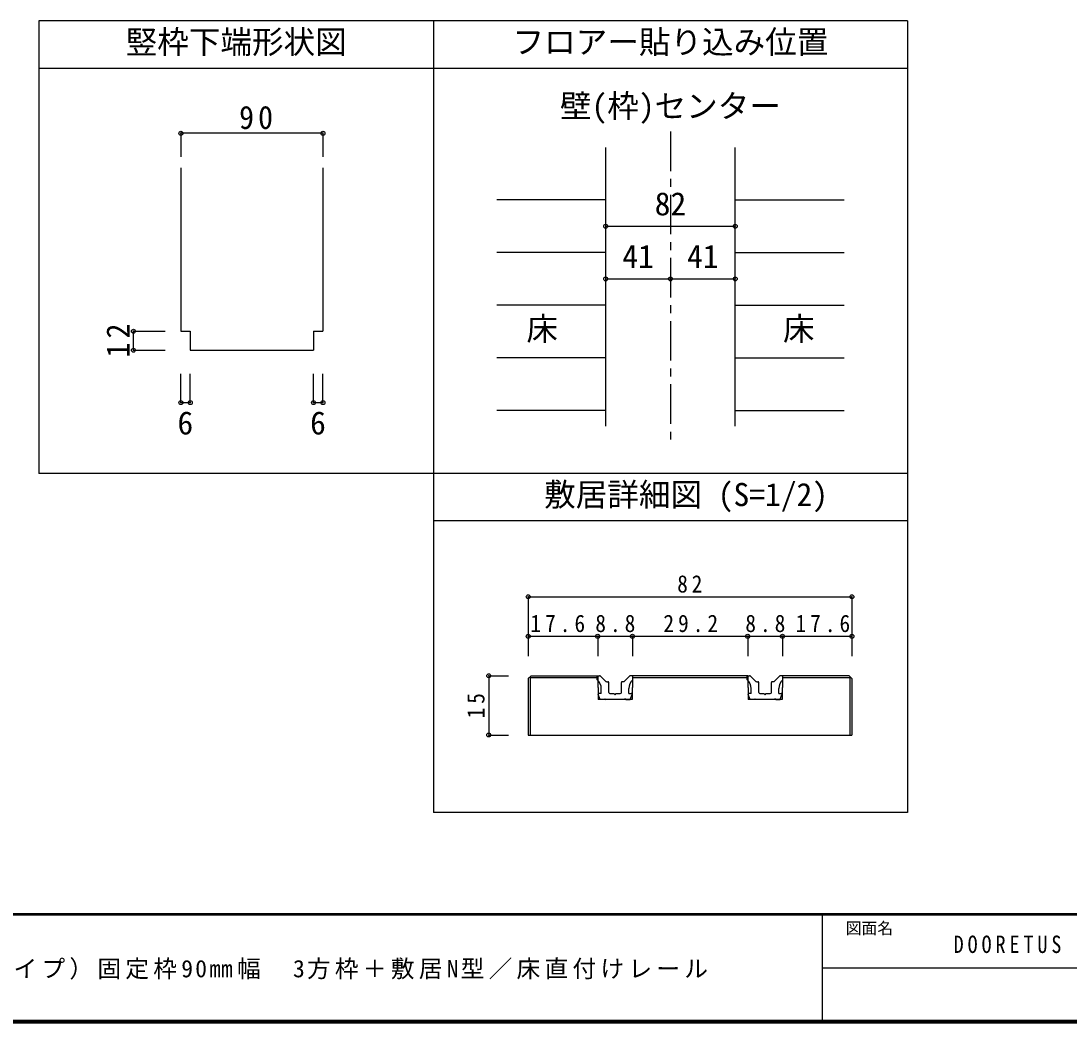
# Model space of a CAD drawing. Units: millimetres, scale not verified, with parts at other scales. Extents: x -973 to 977, y -718 to 696.
# Drawn here: x -506 to 158, y -701 to -66 of the extents above; entities that cross this region are included whole.
import ezdxf
from ezdxf.enums import TextEntityAlignment as Align

# ---------------------------------------------------------------- set-up
doc = ezdxf.new("R2010")
doc.units = ezdxf.units.MM
doc.header["$LTSCALE"] = 5
doc.header["$PDMODE"] = 32
doc.header["$PDSIZE"] = 2.5
doc.linetypes.add('CHAIN1', pattern=[8, 5, -1, 1, -1])
for name, color, linetype in [('0-0_補助線', 4, 'Continuous'), ('0-1_通り芯', 4, 'CHAIN1'), ('0-3_仕上げ', 2, 'Continuous'), ('0-4_枠', 3, 'Continuous'), ('0-A_文字', 7, 'Continuous'), ('0-B_寸法', 7, 'Continuous'), ('1-4_枠', 3, 'Continuous'), ('1-7_金物', 7, 'Continuous'), ('1-B_寸法', 7, 'Continuous'), ('F-0_補助線', 7, 'Continuous'), ('F-1_枠', 6, 'Continuous'), ('F-A_文字', 7, 'Continuous')]:
    doc.layers.add(name, color=color, linetype=linetype)
doc.styles.add('ＭＳ ゴシック', font='')
doc.styles.get('ＭＳ ゴシック').set_extended_font_data('MS Gothic')

msp = doc.modelspace()

# ---------------------------------------------------------------- linework, layer by layer
at = {"layer": '0-0_補助線'}
for p, q in [((-314.392, -137.603), (-404.392, -137.603)), ((-404.392, -137.603), (-404.392, -152.48)), ((-314.392, -137.603), (-314.392, -152.48)), ((-434.392, -274.921), (-434.392, -262.921)), ((-434.392, -262.921), (-414.392, -262.921)), ((-434.392, -274.921), (-414.392, -274.921)), ((-404.392, -308.121), (-404.392, -289.921)), ((-398.392, -308.121), (-398.392, -289.921)), ((-320.392, -308.121), (-320.392, -289.921)), ((-314.392, -308.121), (-314.392, -289.921)), ((-404.392, -308.121), (-398.392, -308.121)), ((-320.392, -308.121), (-314.392, -308.121))]:
    msp.add_line(p, q, dxfattribs=at)
at = {"layer": '0-0_補助線', "color": 3}
for p, q in [((-314.392, -159.496), (-314.392, -262.921)), ((-320.392, -262.921), (-314.392, -262.921)), ((-320.392, -262.921), (-320.392, -274.921)), ((-398.392, -274.921), (-320.392, -274.921))]:
    msp.add_line(p, q, dxfattribs=at)
msp.add_lwpolyline([(-404.392, -159.496), (-404.392, -262.921), (-398.392, -262.921), (-398.392, -274.921)], dxfattribs=at)
at = {"layer": '0-0_補助線', "color": 7}
for p in [(-404.392, -137.603), (-314.392, -137.603), (-434.392, -262.921), (-434.392, -274.921), (-404.392, -308.121), (-398.392, -308.121), (-320.392, -308.121), (-314.392, -308.121)]:
    msp.add_point(p, dxfattribs=at)
at = {"layer": '0-1_通り芯'}
msp.add_line((-94.333, -136.5), (-94.333, -333.007), dxfattribs=at)
at = {"layer": '0-3_仕上げ', "color": 4}
for p, q in [((-135.333, -179.801), (-204.333, -179.801)), ((-53.333, -179.801), (15.667, -179.801)), ((-135.333, -213.103), (-204.333, -213.103)), ((-53.333, -213.103), (15.667, -213.103)), ((-135.333, -246.404), (-204.333, -246.404)), ((-53.333, -246.404), (15.667, -246.404)), ((-135.333, -279.706), (-204.333, -279.706)), ((-53.333, -279.706), (15.667, -279.706)), ((-135.333, -313.007), (-204.333, -313.007)), ((-53.333, -313.007), (15.667, -313.007))]:
    msp.add_line(p, q, dxfattribs=at)
at = {"layer": '0-4_枠'}
for p, q in [((-135.333, -323.007), (-135.333, -146.5)), ((-53.333, -323.007), (-53.333, -146.5))]:
    msp.add_line(p, q, dxfattribs=at)
at = {"layer": '0-A_文字', "color": 3}
for p, q in [((55.667, -66.5), (-494.333, -66.5)), ((-494.333, -66.5), (-494.333, -353.007)), ((-244.333, -66.5), (-244.333, -567.5)), ((55.667, -96.5), (-494.333, -96.5)), ((55.667, -353.007), (-494.333, -353.007)), ((55.667, -383.007), (-244.333, -383.007))]:
    msp.add_line(p, q, dxfattribs=at)
msp.add_lwpolyline([(55.667, -66.5), (55.667, -567.5), (-244.333, -567.5)], dxfattribs=at)
at = {"layer": '0-B_寸法', "color": 4}
for p, q in [((-135.333, -196.452), (-53.333, -196.452)), ((-135.333, -229.753), (-53.333, -229.753))]:
    msp.add_line(p, q, dxfattribs=at)
at = {"layer": '0-B_寸法'}
for p in [(-135.333, -196.452), (-53.333, -196.452), (-135.333, -229.753), (-94.333, -229.753), (-53.333, -229.753)]:
    msp.add_point(p, dxfattribs=at)
at = {"layer": '1-4_枠'}
for p, q in [((-182.654, -481.007), (-184.422, -482.775)), ((-184.393, -482.775), (-184.393, -518.507)), ((-140.408, -482.257), (-183.172, -482.257)), ((-183.172, -482.257), (-183.172, -518.507)), ((-182.654, -481.007), (-140.408, -481.007)), ((-45.422, -481.007), (-118.408, -481.007)), ((-118.408, -481.007), (-118.408, -488.507)), ((-45.422, -482.257), (-118.408, -482.257)), ((-23.422, -481.007), (-23.422, -488.507)), ((18.81, -481.007), (-23.422, -481.007)), ((19.328, -482.257), (-23.422, -482.257)), ((18.81, -481.007), (20.578, -482.775)), ((19.328, -482.257), (19.328, -518.507)), ((20.578, -482.775), (20.578, -518.507)), ((-118.658, -488.507), (-118.658, -496.007)), ((-118.658, -488.507), (-118.408, -488.507)), ((-23.672, -488.507), (-23.672, -496.007)), ((-23.672, -488.507), (-23.422, -488.507)), ((-118.658, -496.007), (-140.158, -496.007)), ((-23.672, -496.007), (-45.172, -496.007)), ((-184.422, -518.507), (20.578, -518.507))]:
    msp.add_line(p, q, dxfattribs=at)
for points in [[(-140.408, -481.007), (-140.408, -488.507), (-140.158, -488.507), (-140.158, -496.007)], [(-45.422, -481.007), (-45.422, -488.507), (-45.172, -488.507), (-45.172, -496.007)]]:
    msp.add_lwpolyline(points, dxfattribs=at)
at = {"layer": '1-7_金物'}
for p, q in [((-135.252, -484.537), (-138.416, -481.373)), ((-123.563, -484.537), (-120.399, -481.373)), ((-118.158, -481.007), (-119.515, -481.007)), ((-118.158, -483.507), (-118.158, -481.007)), ((-40.267, -484.537), (-43.431, -481.373)), ((-28.577, -484.537), (-25.413, -481.373)), ((-23.172, -481.007), (-24.529, -481.007)), ((-23.172, -483.507), (-23.172, -481.007)), ((-138.158, -492.257), (-138.158, -489.097)), ((-134.722, -484.757), (-133.908, -484.757)), ((-133.408, -491.507), (-133.408, -485.257)), ((-125.408, -491.507), (-125.408, -485.257)), ((-124.093, -484.757), (-124.908, -484.757)), ((-120.658, -492.257), (-120.658, -489.097)), ((-43.172, -492.257), (-43.172, -489.097)), ((-39.736, -484.757), (-38.922, -484.757)), ((-38.422, -491.507), (-38.422, -485.257)), ((-30.422, -491.507), (-30.422, -485.257)), ((-29.108, -484.757), (-29.922, -484.757)), ((-25.672, -492.257), (-25.672, -489.097)), ((-138.158, -492.257), (-139.658, -492.257)), ((-123.658, -496.007), (-135.158, -496.007)), ((-132.658, -492.257), (-130.158, -492.257)), ((-130.158, -492.257), (-129.408, -493.007)), ((-129.408, -493.007), (-128.658, -492.257)), ((-128.658, -492.257), (-126.158, -492.257)), ((-123.158, -495.507), (-123.658, -496.007)), ((-122.658, -496.007), (-123.158, -495.507)), ((-122.658, -496.007), (-119.908, -496.007)), ((-120.658, -492.257), (-119.158, -492.257)), ((-119.908, -496.007), (-118.693, -492.941)), ((-43.172, -492.257), (-44.672, -492.257)), ((-28.672, -496.007), (-40.172, -496.007)), ((-37.672, -492.257), (-35.172, -492.257)), ((-35.172, -492.257), (-34.422, -493.007)), ((-34.422, -493.007), (-33.672, -492.257)), ((-33.672, -492.257), (-31.172, -492.257)), ((-28.172, -495.507), (-28.672, -496.007)), ((-27.672, -496.007), (-28.172, -495.507)), ((-27.672, -496.007), (-24.922, -496.007)), ((-25.672, -492.257), (-24.172, -492.257)), ((-24.922, -496.007), (-23.707, -492.941))]:
    msp.add_line(p, q, dxfattribs=at)
for points in [[(-140.658, -483.507), (-140.658, -481.007), (-139.3, -481.007)], [(-45.672, -483.507), (-45.672, -481.007), (-44.315, -481.007)], [(-136.158, -496.007), (-138.908, -496.007), (-140.122, -492.941)], [(-136.158, -496.007), (-135.658, -495.507), (-135.158, -496.007)], [(-41.172, -496.007), (-43.922, -496.007), (-45.137, -492.941)], [(-41.172, -496.007), (-40.672, -495.507), (-40.172, -496.007)]]:
    msp.add_lwpolyline(points, dxfattribs=at)
for centre, radius, start, end in [((-145.658, -489.097), 7.5, 0, 48.19), ((-139.3, -482.257), 1.25, 45, 90), ((-113.158, -489.097), 7.5, 131.81, 180), ((-119.515, -482.257), 1.25, 90, 135), ((-50.672, -489.097), 7.5, 0, 48.19), ((-44.315, -482.257), 1.25, 45, 90), ((-18.172, -489.097), 7.5, 131.81, 180), ((-24.529, -482.257), 1.25, 90, 135), ((-134.722, -484.007), 0.75, 225, 270), ((-133.908, -485.257), 0.5, 0, 90), ((-124.908, -485.257), 0.5, 90, 180), ((-124.093, -484.007), 0.75, 270, 315), ((-39.736, -484.007), 0.75, 225, 270), ((-38.922, -485.257), 0.5, 0, 90), ((-29.922, -485.257), 0.5, 90, 180), ((-29.108, -484.007), 0.75, 270, 315), ((-139.658, -492.757), 0.5, 90, 201.616), ((-132.658, -491.507), 0.75, 180, 270), ((-126.158, -491.507), 0.75, 270, 0), ((-119.158, -492.757), 0.5, 338.384, 90), ((-44.672, -492.757), 0.5, 90, 201.616), ((-37.672, -491.507), 0.75, 180, 270), ((-31.172, -491.507), 0.75, 270, 0), ((-24.172, -492.757), 0.5, 338.384, 90)]:
    msp.add_arc(centre, radius, start, end, dxfattribs=at)
at = {"layer": '1-B_寸法', "color": 4}
for p, q in [((-184.422, -431.007), (20.578, -431.007)), ((-184.422, -431.007), (-184.422, -456.007)), ((20.578, -431.007), (20.578, -456.007)), ((-184.422, -456.007), (-140.422, -456.007)), ((-184.422, -456.007), (-184.422, -468.507)), ((-140.422, -456.007), (-140.422, -468.507)), ((-23.422, -456.007), (20.578, -456.007)), ((20.578, -456.007), (20.578, -468.507)), ((-209.422, -481.007), (-196.922, -481.007)), ((-209.422, -481.007), (-209.422, -518.507)), ((-209.422, -518.507), (-196.922, -518.507))]:
    msp.add_line(p, q, dxfattribs=at)
for points in [[(-140.422, -456.007), (-118.422, -456.007), (-118.422, -468.507)], [(-118.422, -456.007), (-45.422, -456.007), (-45.422, -468.507)], [(-45.422, -456.007), (-23.422, -456.007), (-23.422, -468.507)]]:
    msp.add_lwpolyline(points, dxfattribs=at)
at = {"layer": '1-B_寸法'}
for p in [(-184.422, -431.007), (20.578, -431.007), (-184.422, -456.007), (-140.422, -456.007), (-118.422, -456.007), (-45.422, -456.007), (-23.422, -456.007), (20.578, -456.007), (-209.422, -481.007), (-209.422, -518.507)]:
    msp.add_point(p, dxfattribs=at)
at = {"layer": 'F-1_枠'}
for p, q in [((976.653, -631.667), (-973.347, -631.667)), ((976.653, -632.5), (-973.347, -632.5)), ((1.653, -632.5), (1.653, -699.167)), ((1.653, -665.833), (974.986, -665.834)), ((976.653, -699.167), (-973.347, -699.167)), ((976.653, -700), (-973.347, -700)), ((976.653, -700.833), (-973.347, -700.833))]:
    msp.add_line(p, q, dxfattribs=at)

# ---------------------------------------------------------------- texts
at = {"layer": '0-0_補助線', "color": 7, "style": 'ＭＳ ゴシック'}
for p in [(-406.545, -332.667), (-322.545, -332.667)]:
    msp.add_text('6', height=14.66, dxfattribs=at).set_placement(p, align=Align.BOTTOM_LEFT)
at = {"layer": '0-0_補助線', "color": 7, "insert": (-367.517, -135.103), "char_height": 14.66, "attachment_point": 7, "style": 'ＭＳ ゴシック'}
msp.add_mtext('\\T1.27;\\W0.95;90', dxfattribs=at)
at = {"layer": '0-0_補助線', "color": 7, "insert": (-436.892, -279.546), "char_height": 14.66, "attachment_point": 7, "rotation": 90, "style": 'ＭＳ ゴシック'}
msp.add_mtext('\\T1.27;\\W0.95;12', dxfattribs=at)
at = {"layer": '0-A_文字', "style": 'ＭＳ ゴシック'}
for s, p in [('竪枠下端形状図', (-439.333, -91.5)), ('フロアー貼り込み位置', (-194.333, -91.5)), ('壁(枠)センター', (-164.333, -132.091)), ('床', (-185.583, -273.055)), ('床', (-23.083, -273.055)), ('敷居詳細図 (S=1/2)', (-174.333, -378.007))]:
    msp.add_text(s, height=14.66, dxfattribs=at).set_placement(p, align=Align.BOTTOM_LEFT)
at = {"layer": '0-B_寸法', "style": 'ＭＳ ゴシック'}
for s, p in [('82', (-104.333, -193.952)), ('41', (-124.833, -227.253)), ('41', (-83.833, -227.253))]:
    msp.add_text(s, height=14.66, dxfattribs=at).set_placement(p, align=Align.BOTTOM_LEFT)
at = {"layer": '1-B_寸法', "char_height": 11, "attachment_point": 7, "style": 'ＭＳ ゴシック'}
for s, insert in [('\\T1.36;\\W0.9;82', (-90.047, -428.507)), ('\\T1.38;\\W0.9;17.6', (-183.005, -453.507)), ('\\T1.38;\\W0.9;8.8', (-141.922, -453.507)), ('\\T1.38;\\W0.9;29.2', (-98.797, -453.507)), ('\\T1.38;\\W0.9;8.8', (-46.922, -453.507)), ('\\T1.38;\\W0.9;17.6', (-15.165, -453.507))]:
    msp.add_mtext(s, dxfattribs=dict(at, insert=insert))
at = {"layer": '1-B_寸法', "insert": (-211.922, -507.882), "char_height": 11, "attachment_point": 7, "rotation": 90, "style": 'ＭＳ ゴシック'}
msp.add_mtext('\\T1.36;\\W0.9;15', dxfattribs=at)
at = {"layer": 'F-0_補助線', "insert": (84.986, -656.667), "char_height": 11, "attachment_point": 7, "style": 'ＭＳ ゴシック'}
msp.add_mtext('\\T1.39;\\W0.85;DOORETUS', dxfattribs=at)
at = {"layer": 'F-A_文字', "style": 'ＭＳ ゴシック'}
msp.add_text('図面名', height=7.331, dxfattribs=at).set_placement((16.653, -646.667), align=Align.BOTTOM_LEFT)
at = {"layer": 'F-A_文字', "insert": (-846.68, -673.333), "char_height": 11, "attachment_point": 7, "style": 'ＭＳ ゴシック'}
msp.add_mtext('\\T1.18;ドレタス\u3000H20\\~４枚引き違い戸（レールタイプ）固定枠90㎜幅\u30003方枠＋敷居N型／床直付けレール', dxfattribs=at)

doc.saveas('drawing.dxf')
